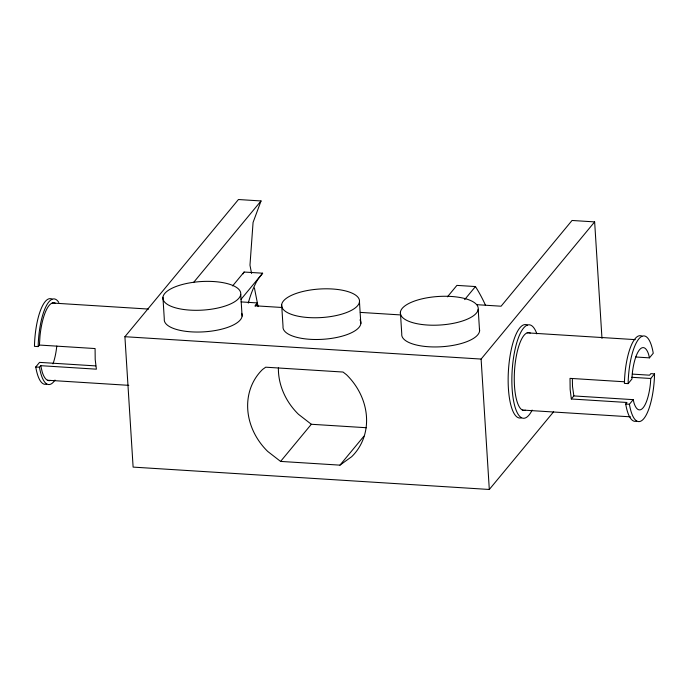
<?xml version="1.0" encoding="UTF-8"?>
<svg xmlns="http://www.w3.org/2000/svg" width="689" height="689" viewBox="0 0 689 689"><rect width="100%" height="100%" fill="white"/><g stroke="black" fill="none" stroke-linecap="round" stroke-linejoin="round"><path stroke-width="1.03" d="M52.002 299.112A42.907 12.996 -86.4 0 0 34.45 346.352L38.162 346.584L39.428 345.051L39.996 335.974A39.006 11.816 -86.4 0 1 55.318 303.203M632.442 374.11L649.572 375.186L650.838 373.653L654.55 373.886L650.743 378.485L650.442 383.342A31.212 9.457 -86.4 0 1 634.052 403.143L633.225 399.646L573.859 395.925L571.319 398.991L626.973 402.479L625.707 404.021A42.907 12.996 -86.4 0 0 636.679 421.082M553.603 411.798L489.311 489.474L133.115 467.108L124.907 336.706L238.446 199.526L261.045 200.947L253.07 222.435L249.969 265.196L251.588 273.481M232.606 285.918L244.095 272.034L262.647 273.197L257.402 280.087A124.83 109.818 39.6 0 0 248.298 303.091M255.076 306.183L257.54 302.945L241.055 301.903M46.723 384.04A42.907 12.996 -86.4 0 1 35.75 366.979L39.557 362.38L95.745 365.902M35.75 366.979L39.454 367.211L40.729 365.678L96.382 369.175L95.203 359.494L95.082 348.548L39.428 345.051M193.497 282.559L261.045 200.947M241.021 299.327L262.647 273.197M257.54 302.945L255.171 305.795L281.723 307.466M280.587 461.415L339.953 465.144L351.666 456.704A62.415 54.913 39.6 0 0 346.515 374.738L343.036 372.043L265.713 367.194L262.552 369.468A62.415 54.913 39.6 0 0 267.711 451.433L280.587 461.415L311.333 424.269L366.462 427.731M447.445 296.83L456.91 285.392L475.453 286.555A140.435 123.546 39.6 0 1 485.478 305.227M464.644 299.62L475.453 286.555M339.953 465.144L363.87 436.249M489.311 489.474L481.111 359.064L594.641 221.892L572.042 220.471L501.084 306.209L477.193 304.71M641.959 336.154A42.907 12.996 -86.4 0 0 624.406 383.394L628.118 383.627L631.925 379.028L632.226 374.161A31.212 9.457 -86.4 0 1 648.616 354.361L649.443 357.858L635.663 356.997M649.443 357.858L653.25 353.259A42.907 12.996 -86.4 0 0 638.832 338.91A42.907 12.996 -86.4 0 0 628.118 383.627M625.707 404.021L629.419 404.254L633.225 399.646M360.304 312.401L400.662 314.933M52.235 303.022L148.566 309.077M527.171 332.847L635.275 339.634M124.907 336.706L481.111 359.064M631.658 377.288L650.743 378.485M624.613 381.792L570.018 378.364L570.139 389.319L571.319 398.991M47.438 380.233L128.783 385.34M522.374 410.05L630.478 416.836M311.333 424.269L298.458 414.287A62.415 54.913 39.6 0 1 278.382 367.9M573.859 395.925L572.507 386.46L572.361 378.571M40.729 365.678L42.27 372.198A39.006 11.816 -86.4 0 0 50.512 380.406M254.43 287.976L258.091 306.614M594.641 221.892L601.979 338.402M478.2 309.292A39.006 14.297 -3.6 0 1 418.275 323.942A39.006 14.297 -3.6 0 1 421.427 298.992A39.006 14.297 -3.6 0 1 478.2 309.292L479.57 331.03M400.395 312.186L401.765 333.924A39.006 14.297 -3.6 0 0 441.391 346.756A39.006 14.297 -3.6 0 0 479.475 329.161M359.469 301.842A39.006 14.297 -3.6 0 1 299.534 316.484A39.006 14.297 -3.6 0 1 302.686 291.533A39.006 14.297 -3.6 0 1 359.469 301.842L360.829 323.572M281.663 304.736L283.033 326.474A39.006 14.297 -3.6 0 0 325.208 339.117A39.006 14.297 -3.6 0 0 359.977 319.894M240.728 294.384A39.006 14.297 -3.6 0 1 180.802 309.034A39.006 14.297 -3.6 0 1 183.954 284.083A39.006 14.297 -3.6 0 1 240.728 294.384L242.097 316.122M162.931 297.278L164.292 319.016A39.006 14.297 -3.6 0 0 205.201 331.762A39.006 14.297 -3.6 0 0 241.701 313.331M38.162 346.584A42.907 12.996 -86.4 0 1 58.798 302.428M54.999 380.044A42.907 12.996 -86.4 0 1 39.454 367.211M56.774 346.067A31.212 9.457 -86.4 0 1 52.967 363.878M243.114 273.86A140.435 123.546 39.6 0 1 244.095 272.034M532.141 410.093A46.809 14.176 -86.4 0 1 513.822 402.075A46.809 14.176 -86.4 0 1 517.689 339.806A46.809 14.176 -86.4 0 1 536.877 333.898M521.573 417.723A46.809 14.176 -86.4 0 1 508.439 370.51A46.809 14.176 -86.4 0 1 527.326 325.079M525.449 410.222A39.006 11.816 -86.4 0 1 514.511 370.871A39.006 11.816 -86.4 0 1 530.254 333.02M654.55 373.886A42.907 12.996 -86.4 0 1 643.845 418.602A42.907 12.996 -86.4 0 1 629.419 404.254"/></g></svg>
